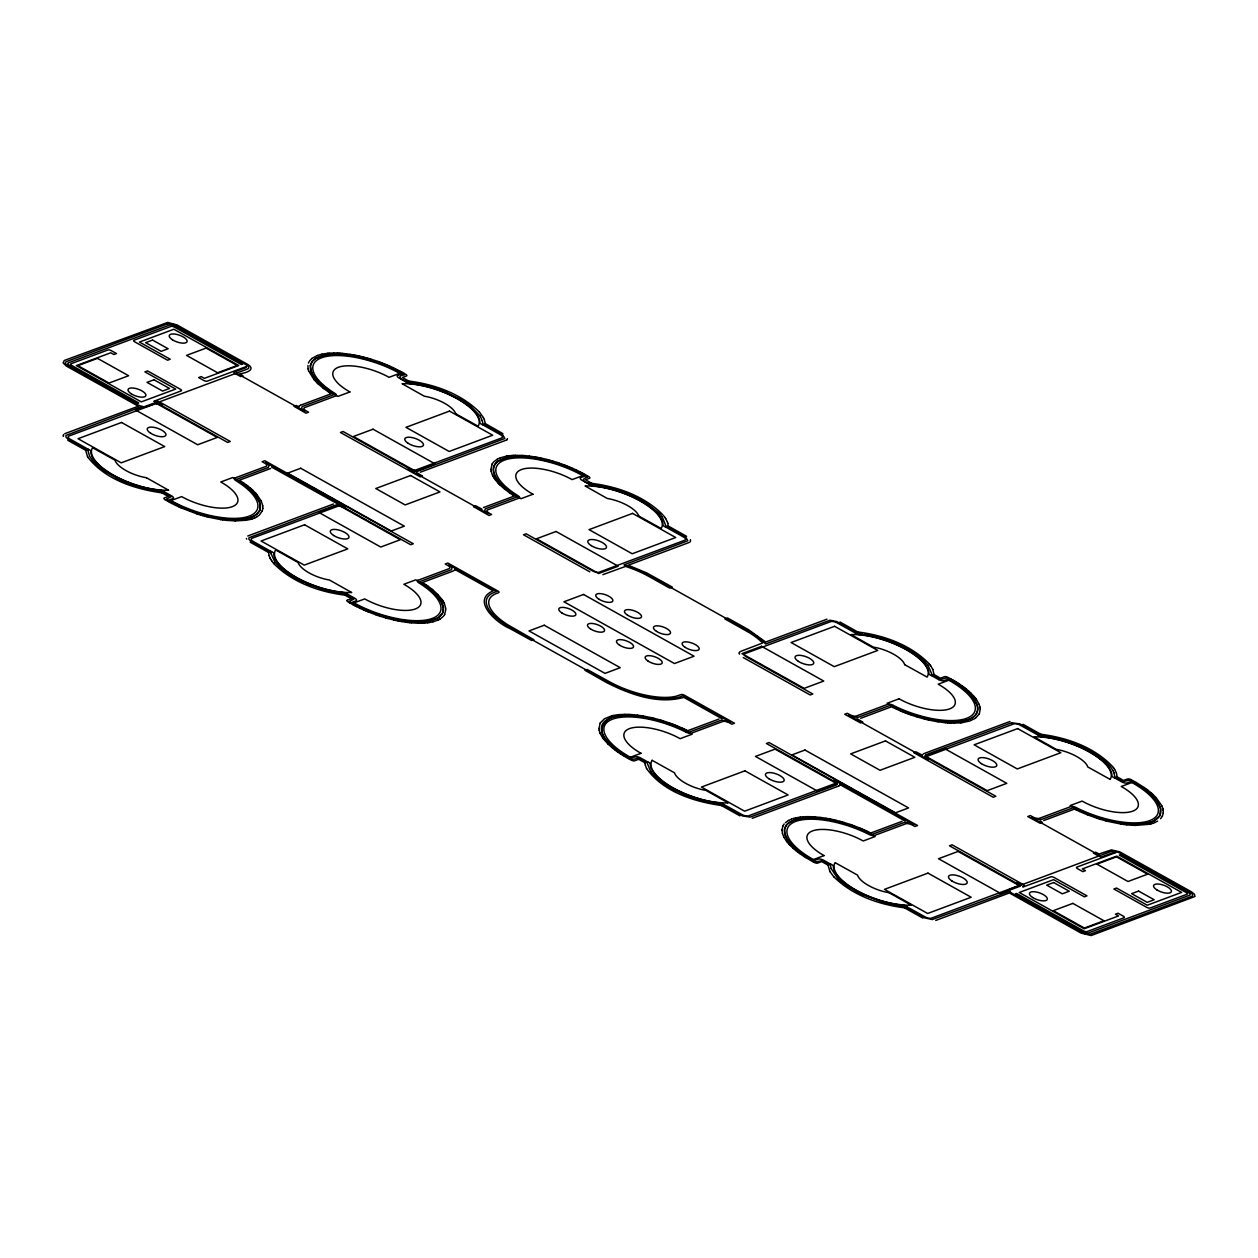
<?xml version="1.0" encoding="UTF-8"?>
<svg xmlns="http://www.w3.org/2000/svg" width="1258" height="1258" viewBox="0 0 1258 1258"><rect width="100%" height="100%" fill="white"/><g stroke="black" fill="none" stroke-linecap="round" stroke-linejoin="round"><path stroke-width="1.5" d="M87.557 456.764L85.513 449.672A2.783 1.069 19.3 0 1 88.186 449.342A2.783 1.069 19.3 0 1 90.828 451.245A50.807 19.357 19.3 0 0 160.757 490.321M485.195 423.899L485.195 424.276A2.783 1.069 19.3 0 1 482.522 424.591A2.783 1.069 19.3 0 1 479.88 422.704A50.807 19.357 19.3 0 0 409.935 383.611A2.783 1.069 19.3 0 1 406.397 382.055A2.783 1.069 19.3 0 1 407.623 380.922C433.68 384.036 460.507 393.298 479.44 412.089M828.079 865.362L828.079 864.608A2.783 1.069 19.3 0 1 830.736 864.293A2.783 1.069 19.3 0 1 833.378 866.18A50.807 19.357 19.3 0 0 903.323 905.273A2.783 1.069 19.3 0 1 906.861 906.814A2.783 1.069 19.3 0 1 905.634 907.946C879.578 904.832 852.751 895.57 833.818 876.795M1116.428 772.994L1117.23 777.46A2.783 1.069 19.3 0 1 1114.557 777.774A2.783 1.069 19.3 0 1 1111.915 775.871A50.807 19.357 19.3 0 0 1041.97 736.795A2.783 1.069 19.3 0 1 1038.432 735.238A2.783 1.069 19.3 0 1 1039.658 734.106C1066.218 737.377 1093.957 746.765 1112.654 766.672M262.812 508.389L262.749 505.873M271.744 467.143L337.191 503.64M307.896 365.559L308.116 368.956M454.798 569.434L493.215 590.835C470.445 600.459 497.067 623.26 509.742 628.45L531.725 640.526A5.567 2.123 19.3 0 1 533.879 639.724L508.279 625.084A53.166 20.27 19.3 0 1 496.533 593.462L498.671 592.66A2.579 0.975 19.3 0 0 497.901 591.024L447.832 563.034L445.222 564.009L448.021 565.597A5.142 1.966 19.3 0 1 449.405 568.537L417.923 580.315M482.003 509.144L475.65 505.81A5.567 2.123 19.3 0 1 473.495 506.612L488.985 515.481L491.595 514.506L488.78 512.918A5.142 1.966 19.3 0 1 487.396 509.977L518.941 498.168M781.989 829.981L782.869 826.066M922.35 755.209L916.013 751.875A5.567 2.123 19.3 0 1 913.843 752.693L993.222 797.258L995.833 796.283L929.127 758.999A5.142 1.966 19.3 0 1 927.759 756.042L1013.964 723.853A5.142 1.966 19.3 0 1 1020.018 725.064L1038.558 735.38M1163.257 812.872L1163.194 810.356M262.812 508.436L262.293 510.764M310.443 365.512L311.764 373.17M1163.257 812.92L1162.423 816.002M260.091 509.191L259.667 502.587L256.034 496.045M310.443 365.496L312.393 361.282L315.711 358.436M260.091 509.191L259.557 510.638M298.979 406.664L299.058 406.413A4.277 1.635 19.3 0 0 298.948 406.79L296.117 405.485A5.567 2.123 19.3 0 1 293.963 406.287L305.93 413.19L308.54 412.215L305.725 410.627A5.142 1.966 19.3 0 1 304.357 407.686L335.902 395.877A4.419 1.683 19.3 0 0 334.691 393.235A59.582 22.707 19.3 0 1 323.023 357.288A59.582 22.707 19.3 0 1 399.714 373.343L401.082 374.129L397.827 375.34M454.217 570.456L454.783 569.559M506.785 439.813L506.518 439.986A4.277 1.635 19.3 0 0 506.895 439.718L507.446 438.838M690.5 541.129L690.422 541.365A4.277 1.635 19.3 0 1 690.265 541.616L689.95 542.009M739.594 652.147L739.342 653.547M839.605 785.338L839.888 784.552L905.194 821.112M922.381 755.02L922.46 754.769A4.277 1.635 19.3 0 1 922.617 754.533M1022.911 887.047L1050.776 876.857A2.579 0.975 19.3 0 1 1054.157 877.518L1086.959 895.853L1084.349 896.828L1053.622 879.656L1019.247 892.488L1084.176 928.766L1118.551 915.934L1115.437 914.204L1118.047 913.229L1123.221 916.123A2.579 0.975 19.3 0 1 1123.992 917.774L1087.022 931.58A2.579 0.975 19.3 0 1 1083.641 930.904L1016.637 893.463L1015.332 893.951L1083.374 931.958A4.277 1.635 19.3 0 0 1088.422 932.964L1189.769 895.13A4.277 1.635 19.3 0 0 1188.621 892.677L1120.611 854.654L1119.305 855.141L1186.31 892.582A2.579 0.975 19.3 0 1 1187.065 894.218L1150.095 908.024A2.579 0.975 19.3 0 1 1146.714 907.348L1113.912 889.013L1116.522 888.038L1147.249 905.225L1181.624 892.394L1116.695 856.116L1082.32 868.932L1085.434 870.678L1082.823 871.652L1077.65 868.759A2.579 0.975 19.3 0 1 1076.879 867.108L1115.83 852.562A4.277 1.635 19.3 0 0 1113.487 852.499L1101.945 856.792A2.579 0.975 19.3 0 1 1098.564 856.116L1093.375 853.003A5.567 2.123 19.3 0 0 1095.545 852.201L1099.099 853.978L1111.412 849.889L1119.809 851.87L1191.53 891.875L1194.377 894.218L1194.99 896.482L1091.173 935.543L1081.078 933.106L1009.403 892.944L935.763 920.431M308.43 363.137L309.091 361.706M262.277 510.811L259.494 514.884M979.384 713.711L980.234 708.946M259.557 510.654L256.506 514.443L251.317 517.29A62.161 23.682 19.3 0 1 169.688 501.077L168.085 500.165M492.145 463.982L490.919 469.486M444.656 614.533L445.882 609.029L444.389 603.557M600.192 723.051L598.965 728.539M782.885 826.019L784.174 823.959M979.369 713.758L975.453 718.239M1159.656 815.829L1160.599 808.831L1157.187 801.488M1162.408 816.033L1160.568 818.754M63.529 434.513L63.435 436.353M492.161 463.95L493.073 462.614M444.64 614.564L443.728 615.901M600.208 723.004L604.563 718.711L611.86 715.786M1159.656 815.844L1153.712 820.939M309.547 360.967L311.905 358.467M786.533 824.918L784.583 829.132L784.898 834.101M786.549 824.902L787.681 823.691M299.325 405.972L300.379 405.296M493.671 461.938L497.382 459.139M443.131 616.577L440.284 618.873M839.511 785.448L839.322 785.637A4.277 1.635 19.3 0 1 839.023 785.825L839.196 785.731M785.385 822.653L788.483 820.483M787.697 823.691L794.6 819.917M311.937 358.436L317.299 355.511M258.771 515.513L257.245 516.582M497.979 461.23C486.563 470.083 499.568 484.314 507.807 490.054M438.822 617.285L442.612 612.945L443.351 607.488M497.979 461.23L509.553 457.189L524.916 456.796M975.406 718.271L969.698 721.023L961.993 722.658M315.727 358.42L325.193 355.118M257.198 516.613L255.437 517.573M437.202 618.276L438.036 617.804M439.419 619.376L440.237 618.889M1157.643 821.097L1154.891 822.496M497.429 459.107L500.354 457.786M437.202 618.291L424.496 621.672M438.492 619.848L439.372 619.408M788.53 820.468L791.439 819.147M268.206 467.52L269.149 465.491L265.91 462.598L345.683 507.178L340.163 505.15L335.556 505.15L248.99 537.716L248.911 539.21L250.971 541.349L270.58 552.388L271.256 554.007M270.659 468.495L239.413 480.194L243.58 482.93M254.446 518.013L255.39 517.588M437.501 620.304L438.429 619.88M923.451 753.794L1010.001 721.479M925.904 754.784L924.976 756.844L928.231 759.722L848.411 715.126L853.301 717.013L858.129 717.28L890.019 705.423L897.457 708.506M1153.696 820.939L1151.762 821.773M172.944 498.577L169.626 499.803L170.994 500.59A59.582 22.707 19.3 0 0 247.684 516.645A59.582 22.707 19.3 0 0 236.017 480.698A4.419 1.683 19.3 0 1 234.727 478.009M234.806 478.056L266.35 466.262A5.142 1.966 19.3 0 0 264.982 463.306L262.167 461.717L264.778 460.743L413.284 543.739L410.674 544.714L343.953 507.43A5.142 1.966 19.3 0 0 337.883 506.235L251.679 538.408A5.142 1.966 19.3 0 0 253.062 541.365L271.492 551.712M347.239 600.27L351.344 598.729L345.022 595.191M253.408 518.438L254.399 518.044M437.438 620.32L432.988 621.782M1154.844 822.528L1152.753 823.314M64.74 433.696L138.364 406.208L66.47 366.125L63.089 362.917L64.284 360.464L167.707 322.425L176.922 324.894L247.008 364.049C255.924 368.751 248.408 372.683 239.806 373.815L242.92 375.765A5.567 2.123 19.3 0 0 240.765 376.567L235.136 373.626A2.579 0.975 19.3 0 1 234.365 371.975L245.86 367.666A4.277 1.635 19.3 0 0 246.191 366.613M246.191 366.597L207.224 381.143A2.579 0.975 19.3 0 1 203.843 380.482L198.67 377.573L201.28 376.598L204.378 378.344L238.753 365.512L173.824 329.234L139.449 342.066L170.192 359.238L167.581 360.213L134.779 341.877A2.579 0.975 19.3 0 1 134.008 340.226L170.978 326.42A2.579 0.975 19.3 0 1 174.359 327.096L241.363 364.537L242.668 364.049L174.626 326.042A4.277 1.635 19.3 0 0 169.578 325.036L68.231 362.87A4.277 1.635 19.3 0 0 69.379 365.323L137.389 403.346L138.695 402.859L71.69 365.418A2.579 0.975 19.3 0 1 70.935 363.782L107.905 349.976A2.579 0.975 19.3 0 1 111.286 350.652L116.459 353.545L113.849 354.52L110.751 352.775L76.376 365.606L141.305 401.884L175.68 389.068L144.937 371.881L147.548 370.906L180.35 389.241A2.579 0.975 19.3 0 1 181.121 390.892L153.728 401.333M300.458 405.249L331.294 393.738L330.146 393.015M268.174 467.52L236.756 479.314L239.02 481.279M247.779 535.987L333.449 504.002M420.298 472.222L505.968 440.237M483.497 507.54L514.349 496.029L513.201 495.306M587.439 477.112C569.324 483.685 618.181 487.428 619.848 490.667M352.743 603.368L364.694 598.902A38.573 14.703 19.3 0 0 415.36 608.951A38.573 14.703 19.3 0 0 403.849 584.278L415.816 579.812A62.161 23.682 19.3 0 1 434.356 619.581A62.161 23.682 19.3 0 1 352.743 603.368L356.061 605.161M453.305 570.975L422.452 582.485L426.619 585.222M689.022 542.528L628.214 565.235L646.706 572.94L672.275 587.093L669.665 588.068L649.002 576.51A53.229 20.285 19.3 0 0 625.572 566.399L602.881 574.654M740.805 651.329L762.647 642.995A53.15 20.254 19.3 0 0 749.721 632.916L724.923 618.936L727.533 617.977L748.258 629.55L765.666 642.036L826.946 619.188M860.645 718.302L891.497 706.776L892.818 707.436M838.394 786.156L752.253 818.298M925.919 754.769L1011.605 722.784M1043.7 820.578L1074.536 809.067L1075.873 809.727M317.362 355.479L322.032 354.158M251.301 517.29L249.147 517.997M252.308 518.815L253.345 518.453M500.401 457.77L506.392 456.182M791.502 819.115L793.704 818.408M1113.943 772.789L1114.871 776.768L1123.221 781.485L1129.653 780.117L1133.206 782.004A62.161 23.682 19.3 0 1 1151.746 821.773L1148.428 822.795M251.144 519.177L252.245 518.831M719.01 719.041L687.701 730.709L686.381 730.049M1011.621 722.784L1019.813 723.869L1040.822 735.364L1061.343 739.264M794.616 819.917L804.837 818.077L816.002 818.156M902.065 821.332L870.756 833L867.58 831.459M1151.589 823.66L1152.69 823.33M249.131 517.997L235.435 519.664L218.09 518.107M249.933 519.491L251.081 519.192M793.767 818.376L796.172 817.794M1150.378 823.99L1151.526 823.675M249.87 519.507L246.002 520.262M432.925 621.798L430.409 622.333M611.923 715.771L613.118 715.503M1148.412 822.795L1134.276 824.132M1149.12 824.273L1150.315 824.006M322.095 354.143L327.567 353.325M613.196 715.487L618.653 714.67M796.235 817.779L800.245 817.118M1149.057 824.289L1135.659 825.39M325.224 355.102L326.514 354.898M506.455 456.167L507.745 455.962M429.057 622.553L430.346 622.348M326.53 354.898L330.697 354.442M507.823 455.946L509.16 455.758M245.923 520.277L235.215 520.906M427.641 622.741L428.978 622.568M509.238 455.758L512.116 455.475M427.563 622.757L424.685 623.024M960.53 722.815L961.914 722.674M800.324 817.102L803.202 816.835M327.646 353.309L329.061 353.199M424.481 621.672L415.25 621.892M618.732 714.654L624.911 714.371M960.452 722.831L954.287 723.114M329.156 353.183L333.826 353.026M330.728 354.442L350.762 355.527M512.195 455.475L513.657 455.396M423.144 623.119L424.606 623.04M803.296 816.819L804.758 816.741M513.751 455.38L515.245 455.333M421.556 623.182L423.065 623.135M804.837 816.741L806.347 816.678M515.324 455.333L521.976 455.443M421.477 623.182L418.269 623.197M806.425 816.678L807.966 816.662M333.905 353.026L337.191 353.073M625.006 714.371L628.277 714.418M954.193 723.114L950.922 723.067M808.045 816.662L813.061 816.788M235.136 520.906L226.393 520.356M418.175 623.197L411.272 622.82M1134.26 824.132L1118.535 822.59M1135.581 825.39L1132.231 825.279M337.286 353.073L338.921 353.152M415.234 621.892L395.499 619.313L374.318 613.181M947.934 721.73C958.8 722.91 981.35 720.724 977.073 704.779M949.177 722.988L950.828 723.051M628.371 714.434L630.022 714.497M339.015 353.152L340.698 353.262M522.07 455.443L523.737 455.553M947.919 721.73L944.506 721.479M947.416 722.878L949.082 722.973M630.101 714.513L631.783 714.607M1132.137 825.264L1126.838 824.839M813.155 816.788L814.838 816.898M340.792 353.278L342.49 353.404M523.831 455.553L529.225 456.088M524.932 456.811L531.992 457.55M416.712 472.583L422.452 476.09A5.567 2.123 19.3 0 0 420.298 476.892L340.462 432.485L343.072 431.51L409.809 468.794A5.142 1.966 19.3 0 0 415.863 469.989L502.068 437.815A5.142 1.966 19.3 0 0 500.7 434.859L482.254 424.512M945.623 722.721L947.321 722.863M857.06 718.664L862.815 722.155A5.567 2.123 19.3 0 0 860.645 722.957L844.716 714.261L847.326 713.286L850.156 714.859A5.142 1.966 19.3 0 0 856.211 716.069L887.739 704.323A4.34 1.651 19.3 0 1 892.991 705.219M722.139 718.821L683.865 697.372C657.635 704.669 629.802 694.29 606.45 682.496L584.907 670.247A5.567 2.123 19.3 0 0 587.077 669.445L608.998 681.49A53.166 20.27 19.3 0 0 676.018 696.256L681.034 694.573A2.579 0.975 19.3 0 1 684.399 695.234L734.483 723.224L731.873 724.199L729.042 722.627A5.142 1.966 19.3 0 0 722.973 721.416L691.46 733.162A4.34 1.651 19.3 0 1 686.208 732.266M631.878 714.623L633.576 714.764M1040.099 820.955L1042.347 822.48A5.567 2.123 19.3 0 0 1040.177 823.282L1027.755 816.552L1030.365 815.577L1033.211 817.15A5.142 1.966 19.3 0 0 1039.265 818.36L1070.794 806.598A4.34 1.651 19.3 0 1 1076.046 807.494M814.932 816.914L820.31 817.433M816.033 818.156L832.387 820.546M342.585 353.419L346.17 353.797M409.432 622.631L411.177 622.804M944.491 721.479L935.496 720.299M945.513 722.721L938.154 721.809M633.67 714.764L637.256 715.157M636.438 716.179C605.601 709.26 586.527 731.826 618.48 751.089M226.298 520.34L222.65 519.884M407.592 622.427L409.337 622.631M636.469 716.179L641.863 716.887M1126.743 824.823L1123.111 824.383M717.956 803.956L722.045 804.68L742.519 815.939L750.193 817.118L836.696 784.835L837.089 782.618L834.007 780.054L913.827 824.65L908.936 822.763L904.125 822.496L872.234 834.353L864.796 831.271M862.029 633.623L857.296 632.884L836.759 621.578L829.934 620.225L765.572 644.002L764.785 643.105A55.729 21.229 19.3 0 0 746.953 630.038L650.244 575.991A55.729 21.229 19.3 0 0 625.745 565.424L623.984 564.873L687.843 540.783L685.83 537.15L665.875 525.875L662.133 516.661M717.941 803.956L714.025 803.406M346.264 353.812L349.944 354.331M154.86 401.428L156.055 401.208A2.579 0.975 19.3 0 1 159.436 401.884L230.245 441.448L227.635 442.423L160.898 405.139A5.142 1.966 19.3 0 0 157.627 404.022L157.156 403.928A5.142 1.966 19.3 0 0 154.844 403.944L68.64 436.133A5.142 1.966 19.3 0 0 70.008 439.073L88.453 449.421M529.319 456.104L534.917 456.921M405.705 622.175L407.482 622.411M637.366 715.157L641.045 715.676M820.405 817.448L826.019 818.266M532.008 457.55L554.794 462.74M220.748 519.617L222.556 519.884M405.611 622.16L401.884 621.594M1121.208 824.1L1123.001 824.367M864.388 633.969L871.652 635.321M350.054 354.347L351.878 354.63M350.793 355.542L354.473 356.156M220.653 519.601L208.97 517.274M936.235 721.51L938.059 721.793M641.14 715.692L642.964 715.975M641.879 716.887L658.956 720.645M1121.098 824.084L1107.417 821.27M417.782 383.47C413.599 384.083 390.279 377.526 404.243 374.727M713.207 803.264L703.411 801.173M351.973 354.646L353.812 354.976M535.027 456.937L536.867 457.267M156.92 402.827L162.644 404.887L158.131 402.371M218.074 518.107L206.705 515.686M399.934 621.248L401.774 621.578M935.465 720.299L929.851 719.23M936.125 721.479L928.373 719.953M643.074 716.006L650.826 717.547M1118.519 822.59L1107.15 820.169M826.113 818.282L827.953 818.612M417.798 383.47L423.49 384.618M353.923 354.992L355.778 355.354M354.504 356.171L377.526 362.351M536.962 457.283L538.817 457.645M397.984 620.87L399.84 621.232M828.063 818.628L829.918 818.989M355.872 355.369L357.744 355.762M538.927 457.66L540.798 458.038M396.003 620.477L397.874 620.854M830.013 819.005L831.884 819.398M331.908 591.968L345.73 594.389L353.954 599.107L349.378 601.403L352.727 603.353M331.892 591.968L327.788 591.024M357.854 355.778L359.741 356.187M540.909 458.069L542.78 458.478M142.107 406.476L65.935 435.425L66.029 437.234L67.995 439.105L87.871 450.348L89.617 456.292L94.051 462.504M929.819 719.214L910.572 713.773M394.021 620.037L395.908 620.446M831.994 819.414L833.881 819.823M832.419 820.546L834.306 820.971M871.668 635.337L879.122 637.208M423.506 384.618L437.642 388.659M359.835 356.218L361.738 356.659M542.89 458.51L546.79 459.437M926.375 719.482L928.262 719.922M393.911 620.005L388.014 618.543M650.936 717.563L652.823 718.004M833.975 819.854L835.878 820.295M834.321 820.971L843.945 823.487M145.566 488.937L162.549 492.02L170.962 496.91L166.339 499.111L168.053 500.149M145.551 488.937L125.706 482.506M361.832 356.69L363.735 357.162M206.972 516.786L208.875 517.258M924.363 718.978L926.265 719.45M652.933 718.035L654.82 718.507M835.972 820.326L839.888 821.317M327.772 591.008L305.568 583.429M703.395 801.173L687.639 796.125L672.936 789.379M885.616 903.244L904.628 906.766L924.803 917.9L932.304 919.551L1009.592 891.214M363.845 357.178L367.761 358.231M546.884 459.469L548.787 459.972M206.674 515.67L195.1 512.242M204.96 516.252L206.862 516.755M924.268 718.963L918.324 717.312M1107.119 820.169L1095.545 816.725M1105.405 820.751L1107.307 821.238M654.931 718.538L660.875 720.174M885.616 903.244L859.67 893.573M548.897 460.003L550.815 460.522M202.947 515.701L204.85 516.22M385.986 617.992L387.904 618.511M1105.295 820.719L1099.366 818.989M839.998 821.348L841.901 821.867M1061.343 739.264L1064.677 740.223M879.138 637.208L881.622 637.948M367.871 358.263L369.773 358.813M550.91 460.554L552.828 461.104M200.934 515.12L202.837 515.67M385.892 617.961L379.947 616.153M658.988 720.645L676.206 726.589M842.011 821.899L843.914 822.449M369.883 358.844L371.802 359.426M552.938 461.136L556.854 462.362M916.311 716.714L918.214 717.28M198.906 514.506L200.824 515.088M660.985 720.205L662.887 720.787M844.024 822.496L849.952 824.367M843.976 823.503L845.879 824.084M881.638 637.948L882.456 638.199M1064.693 740.239L1066.344 740.742M882.471 638.199L897.96 644.033M371.896 359.458L377.825 361.423M554.809 462.74L558.646 463.982M916.201 716.667L912.286 715.409M196.893 513.862L198.811 514.475M1097.338 818.36L1099.256 818.958M662.997 720.818L668.91 722.768M845.911 824.084L859.245 828.88M1066.359 740.758L1072.146 742.723M556.964 462.394L558.866 463.023M196.798 513.83L181.136 507.886M1097.243 818.329L1087.384 814.791M377.935 615.492L379.837 616.121M619.864 490.667L623.984 492.13M558.977 463.054L560.864 463.715M558.678 463.998L568.16 467.536M910.289 714.717L912.176 715.362M1095.529 816.725L1073.31 807.699L1041.231 819.556L1036.356 819.304L1031.497 817.433L1099.869 855.629M195.084 512.226L189.36 510.182M375.938 614.8L377.825 615.461M850.062 824.399L851.965 825.059M437.642 388.675L442.564 390.467M377.919 361.455L379.806 362.131M377.557 362.367L379.444 363.043M560.974 463.746L564.842 465.161M665.309 526.803L683.739 537.15A5.142 1.966 19.3 0 1 685.123 540.107L598.918 572.28A5.142 1.966 19.3 0 1 592.864 571.085L526.127 533.801L523.517 534.776L589.813 571.824M931.25 675.404L938.688 679.603M1114.289 777.696L1121.743 781.894A4.34 1.651 19.3 0 0 1127.262 782.948L1130.502 781.737L1131.901 782.507A59.582 22.707 19.3 0 1 1151.101 820.027A59.582 22.707 19.3 0 1 1076.298 807.652M910.556 713.773L897.473 708.506M908.292 713.994L910.179 714.67M375.827 614.769L368.044 611.797M669.02 722.815L670.907 723.492M852.059 825.091L853.946 825.767M647.949 762.081L640.605 757.945A4.34 1.651 19.3 0 0 634.991 756.829L631.736 758.039L630.337 757.269A59.582 22.707 19.3 0 1 611.136 719.749A59.582 22.707 19.3 0 1 685.956 732.125M831.003 864.372L823.66 860.236A4.34 1.651 19.3 0 0 818.03 859.12L814.791 860.33L813.391 859.56A59.582 22.707 19.3 0 1 794.191 822.04A59.582 22.707 19.3 0 1 868.995 834.416M1072.162 742.739L1077.839 744.956M379.916 362.178L381.803 362.87M379.46 363.059L392.433 368.452M906.31 713.255L908.182 713.962M671.017 723.523L672.888 724.231M372.415 612.473L374.286 613.165M854.056 825.814L859.859 828.063M623.999 492.145L626.437 493.073M381.897 362.917L383.769 363.641M564.952 465.208L566.808 465.932M904.345 712.5L906.2 713.223M189.345 510.166L169.704 501.077L181.655 496.611A38.573 14.703 19.3 0 0 232.305 506.675A38.573 14.703 19.3 0 0 220.795 481.987L232.761 477.521A62.161 23.682 19.3 0 1 251.301 517.29M672.999 724.262L674.854 724.985M372.384 612.457L356.093 605.177M442.58 390.467L462.802 400.421M626.453 493.073L628.858 494.064M383.863 363.672L385.719 364.427M566.918 465.963L568.773 466.718M902.379 711.714L904.235 712.453M1087.289 814.744L1079.678 811.52M674.964 725.033L676.804 725.772M125.69 482.49L118.629 479.361M385.829 364.458L387.653 365.229M568.868 466.749L570.707 467.52M568.191 467.536L570.016 468.306M900.445 710.912L902.285 711.666M676.914 725.819L678.754 726.574M676.222 726.605L679.902 728.162M366.094 610.995L367.934 611.765M859.969 828.11L861.793 828.865M859.277 828.896L864.765 831.255M628.858 494.064L638.136 498.357M1077.854 744.956L1082.572 747.032M387.763 365.276L389.571 366.062M570.802 467.567L572.626 468.338M570.047 468.322L587.407 477.096M900.351 710.864L896.64 709.229M678.848 726.621L682.559 728.256M364.175 610.161L365.999 610.948M861.903 828.912L863.711 829.698M389.681 366.094L393.345 367.776M572.72 468.385L576.384 470.052M679.933 728.178L685.296 730.646M179.234 507.037L181.026 507.839M863.821 829.745L865.614 830.547M364.081 610.13L360.417 608.463M897.976 644.033L912.443 651.723L923.089 659.758M303.98 582.721L290.944 575.802L280.597 568.223M896.529 709.182L892.913 707.483M1079.584 811.473L1075.967 809.775M682.654 728.303L684.431 729.121M179.139 506.99L175.522 505.291M865.708 830.579L867.485 831.412M1083.358 747.394L1090.026 750.79M393.44 367.823L395.185 368.657M392.449 368.468L394.194 369.302M576.494 470.099L580.048 471.844M684.525 729.168L686.286 730.002M360.323 608.416L356.753 606.671M118.614 479.361L102.904 470.193M395.279 368.704L400.547 371.409M394.226 369.317L404.211 374.711M685.311 730.662L689.29 732.046L721.494 720.126L730.772 722.375L683.094 695.721L680.924 696.539A55.729 21.229 19.3 0 1 607.756 682.009L511.047 627.962A55.729 21.229 19.3 0 1 494.425 592.314L496.596 591.512L448.917 564.858L451.999 567.421L451.606 569.638L419.795 581.605L428.978 588.445M173.698 504.379L175.428 505.244M814.445 862.516L814.586 862.579A2.579 0.975 19.3 0 0 817.621 863.13L821.741 861.588L828.063 865.127M859.654 893.557L843.741 883.855M580.142 471.892L581.841 472.756M1130.989 779.63L1130.706 779.473A2.579 0.975 19.3 0 0 1127.671 778.938L1123.551 780.463L1117.23 776.941M171.906 503.467L173.604 504.332M354.96 605.758L356.659 606.623M638.152 498.357L642.461 500.684M581.935 472.804L583.602 473.7M948.501 678.817L946.661 677.842L940.968 679.477L932.036 674.65L928.058 665.278M1131.084 779.677L1136.163 782.46M170.16 502.54L171.811 503.42M353.199 604.815L354.866 605.711M739.893 815.844L721.479 805.56M629.503 759.219L631.547 760.288A2.579 0.975 19.3 0 0 634.567 760.838L638.687 759.297L645.024 762.835M922.947 918.12L904.518 907.851M812.542 861.51L814.209 862.39M672.92 789.364L665.466 784.945M400.642 371.456L402.277 372.352M583.696 473.747L587.014 475.603M951.425 679.21L947.683 677.213A2.579 0.975 19.3 0 0 944.632 676.647L940.497 678.188L934.175 674.65M948.516 678.817L953.36 681.569M168.43 501.58L170.066 502.477M353.105 604.768L349.787 602.912M627.773 758.275L629.409 759.172M812.464 861.463L805.859 857.641M1090.041 750.806L1102.102 758.621L1110.138 766.295M408.74 381.032L402.418 377.494L406.507 375.969A2.579 0.975 19.3 0 0 405.957 374.491L404.054 373.359M502.901 433.648L485.179 423.506M591.795 483.324L585.457 479.785L589.562 478.244A2.579 0.975 19.3 0 0 589.011 476.782L587.109 475.65M668.234 526.033L686.616 536.333M840.014 622.034L857.72 631.925M1023.069 724.325L1040.775 734.216M455.758 413.788L478.134 426.21A50.147 19.106 19.3 0 0 456.969 398.66A50.147 19.106 19.3 0 0 402.057 383.69L424.261 396.191A25.663 9.781 19.3 0 1 455.726 413.788M638.797 516.079L661.189 528.502A50.147 19.106 19.3 0 0 640.023 500.936A50.147 19.106 19.3 0 0 585.096 485.981L607.299 498.483A25.663 9.781 19.3 0 1 638.765 516.063M904.738 664.68L927.13 677.103A50.147 19.106 19.3 0 0 905.949 649.553A50.147 19.106 19.3 0 0 851.037 634.582L873.241 647.084A25.663 9.781 19.3 0 1 904.706 664.68M236.441 373.139L304.829 411.366L301.574 408.488L302.14 406.586L333.842 394.713L333.197 393.612M1021.559 884.861L1017.062 882.345L1020.348 885.317M146.447 477.741L168.651 490.243A50.147 19.106 19.3 0 1 113.739 475.288A50.147 19.106 19.3 0 1 92.557 447.722L114.95 460.145A25.663 9.781 19.3 0 0 146.447 477.726M888.997 892.693L911.358 905.178A50.147 19.106 19.3 0 1 856.289 890.224A50.147 19.106 19.3 0 1 835.123 862.658L857.5 875.096A25.663 9.781 19.3 0 0 888.997 892.677M67.806 440.284L85.513 450.191M161.968 492.916L168.289 496.438L164.2 497.979A2.579 0.975 19.3 0 0 164.751 499.442L165.002 499.599M268.567 552.482L250.185 542.182M951.52 679.273L953.108 680.169M402.371 372.399L403.975 373.312M627.679 758.228L624.44 756.341M168.336 501.533L165.081 499.662M642.461 500.7L643.844 501.486M1136.241 782.507L1144.025 787.429M1136.414 783.86L1133.222 782.02L1121.255 786.486A38.573 14.703 19.3 0 1 1132.75 811.158A38.573 14.703 19.3 0 1 1082.1 801.094L1070.133 805.56A62.161 23.682 19.3 0 0 1151.746 821.773M953.202 680.232L954.759 681.144M743.211 657.525L810.168 694.966L812.778 693.991L746.088 656.707A5.142 1.966 19.3 0 1 744.705 653.751L830.909 621.562A5.142 1.966 19.3 0 1 836.963 622.773L855.503 633.089M349.693 602.865L347.79 601.733A2.579 0.975 19.3 0 1 347.224 600.27M643.844 501.486L645.857 502.697M1136.43 783.876L1140.943 786.722M954.853 681.191L956.379 682.135M953.375 681.584L959.319 685.406M622.82 755.35L624.345 756.294M645.857 502.713L659.695 513.72M462.818 400.421L465.381 402.073M956.457 682.182L957.951 683.125M333.181 393.597L318.07 381.834M805.828 856.305L815.609 861.95L822.213 860.645L830.422 865.3L831.113 868.507M804.287 856.651L805.78 857.594M621.248 754.36L622.741 755.303M958.03 683.173L959.477 684.132M511.676 494.3L513.122 495.243M328.621 392.009L330.068 392.968M239.036 481.279L240.498 482.239M805.812 856.289L802.934 854.371M804.208 856.604L799.836 853.616M619.707 753.369L621.169 754.313M665.451 784.929L661.834 782.429M465.381 402.073L469.517 405.013M1140.959 786.737L1147.626 791.628M959.571 684.179L962.417 686.145M510.182 493.293L511.597 494.252M328.542 391.961L324.297 388.958M240.514 482.254L250.609 490.117M618.228 752.347L619.628 753.306M1144.104 787.477L1145.456 788.436M959.335 685.421L970.972 695.297L977.073 704.779M510.103 493.23L504.694 489.189M426.698 585.269L428.066 586.244M802.903 854.355L798.909 851.43M243.643 482.993L246.411 484.975M618.496 751.105L632.57 759.659L638.073 757.976L647.037 762.757L650.842 771.799M616.782 751.341L618.15 752.3M102.904 470.178L99.571 467.646M1145.535 788.499L1146.856 789.458M962.496 686.208L963.817 687.167M798.437 852.594L799.758 853.569M428.145 586.291L432.107 589.326M615.382 750.318L616.703 751.278M661.818 782.413L652.1 773.481M1146.934 789.521L1148.208 790.496M963.88 687.23L965.153 688.205M507.823 490.07L517.007 496.91L485.195 508.877L484.802 511.078L487.884 513.657L408.064 469.045L413.583 471.074L418.206 471.074L504.788 438.492L502.775 434.875L482.93 423.663L482.239 420.738M322.944 387.936L324.218 388.911M798.358 852.547L795.795 850.55M615.319 750.255L612.74 748.258M246.489 485.022L247.763 485.997M469.517 405.029L480.179 416.021M843.741 883.855L837.828 878.729M1148.271 790.543L1150.755 792.556M965.232 688.252L966.459 689.227M322.881 387.889L318.07 383.8M797.666 850.439L798.893 851.414M428.994 588.445L436.62 595.38L441.008 601.182M247.826 486.06L250.295 488.057M99.555 467.63L95.278 463.793M1147.642 791.644L1149.969 793.609M966.521 689.29L968.896 691.302M504.631 489.142L500.039 485.053M797.651 850.424L788.121 840.58M795.716 850.487L793.358 848.474M432.17 589.373L433.35 590.348M612.677 748.196L608.086 744.123M1150.818 792.603L1151.935 793.594M433.412 590.411L437.8 594.484M250.373 488.12L251.49 489.095M280.597 568.207L274.983 562.279M589.577 484.472L582.155 480.367A4.34 1.651 19.3 0 1 580.771 477.631L584.121 476.42L582.769 475.634A59.582 22.707 19.3 0 0 506.062 459.579A59.582 22.707 19.3 0 0 517.73 495.526A4.419 1.683 19.3 0 1 519.035 498.215M406.523 382.196L399.116 378.076A4.34 1.651 19.3 0 1 397.732 375.34M906.735 906.688L925.275 917.003A5.142 1.966 19.3 0 0 931.329 918.198L1017.533 886.025A5.142 1.966 19.3 0 0 1018.021 884.987L1017.942 884.783A5.142 1.966 19.3 0 0 1016.165 883.069L949.46 845.785L952.07 844.81L1022.864 884.374A2.579 0.975 19.3 0 1 1023.635 886.025L1022.943 886.513M723.68 804.397L742.22 814.712A5.142 1.966 19.3 0 0 748.29 815.923L834.494 783.734A5.142 1.966 19.3 0 0 833.11 780.778L766.405 743.494L769.015 742.519L917.538 825.515L914.928 826.49L912.081 824.918A5.142 1.966 19.3 0 0 906.027 823.707L874.499 835.454A4.34 1.651 19.3 0 1 869.247 834.557M347.224 594.028L354.646 598.148A4.34 1.651 19.3 0 1 356.03 600.884L352.68 602.095L354.048 602.881A59.582 22.707 19.3 0 0 430.739 618.936A59.582 22.707 19.3 0 0 419.071 582.989A4.419 1.683 19.3 0 1 417.766 580.3M164.185 491.752L171.591 495.856A4.34 1.651 19.3 0 1 172.975 498.593M1151.998 793.641L1153.083 794.616M1149.985 793.625L1154.891 798.563M968.959 691.35L971.113 693.362M793.295 848.427L790.103 845.376M251.553 489.158L252.638 490.133M923.089 659.758L928.058 665.262M1153.146 794.679L1156.165 797.714M316.985 382.778L318.007 383.753M252.701 490.18L255.72 493.23M250.625 490.133L254.446 494.079M971.176 693.425L974.038 696.445M499.001 484.031L499.976 485.006M316.937 382.715L314.075 379.68M608.023 744.06L603.525 738.996M837.828 878.729L831.113 868.523M95.278 463.777L94.444 462.944M498.042 482.993L498.954 483.968M789.128 844.354L790.04 845.329M317.142 380.844L318.054 381.819M437.847 594.547L442.061 599.579M659.711 513.72L662.117 516.661M274.307 564.134C293.24 582.926 320.082 592.188 346.139 595.301A2.783 1.069 19.3 0 0 347.35 594.169A2.783 1.069 19.3 0 0 343.811 592.612A50.807 19.357 19.3 0 1 273.867 553.52A2.783 1.069 19.3 0 0 271.241 551.633A2.783 1.069 19.3 0 0 268.567 551.947L269.086 555.564M1156.212 797.776L1161.763 805.702M497.979 482.946L495.479 479.943M789.081 844.291L787.366 842.31M316.261 379.869L317.126 380.828M255.767 493.278L256.632 494.252M928.844 663.453C909.959 644.316 882.849 634.976 856.604 631.815A2.783 1.069 19.3 0 0 855.377 632.947A2.783 1.069 19.3 0 0 858.931 634.504A50.807 19.357 19.3 0 1 928.876 673.596A2.783 1.069 19.3 0 0 931.502 675.483A2.783 1.069 19.3 0 0 934.175 675.169L932.823 669.398M662.903 514.852C644.017 495.715 616.907 486.374 590.678 483.214A2.783 1.069 19.3 0 0 589.452 484.346A2.783 1.069 19.3 0 0 592.99 485.902A50.807 19.357 19.3 0 1 662.935 524.979A2.783 1.069 19.3 0 0 665.561 526.882A2.783 1.069 19.3 0 0 668.234 526.552L667.841 523.359M479.471 412.121L483.386 417.593M833.787 876.763L830.39 872.187M274.291 564.119L273.128 562.735M1154.907 798.578L1156.479 800.513M974.069 696.507L974.887 697.467M315.443 378.878L316.245 379.853M314.028 379.633L308.619 370.843M256.679 494.3L261.318 501.219M254.462 494.079L256.019 496.029M929.253 663.941L929.976 664.853M652.1 773.466L650.842 771.799M663.689 515.796L665.057 517.62M974.934 697.53L975.673 698.489M786.564 841.288L787.319 842.247M315.428 378.878L311.78 373.186M1110.484 766.72L1113.11 770.824M1113.047 767.16L1113.707 768.056M929.992 664.869L930.983 666.237M272.75 562.247L271.759 560.895M274.983 562.263L271.256 554.007M1156.479 800.528L1157.171 801.472M975.721 698.536L976.412 699.495M786.533 841.24L784.017 837.325M494.74 478.936L495.432 479.896M602.786 738.006L603.478 738.949M1113.723 768.088L1114.635 769.424M976.444 699.542L979.133 704.37M930.999 666.253L932.807 669.382M665.073 517.651L665.655 518.532M787.477 839.621L788.106 840.564M494.079 477.946L494.709 478.889M602.755 737.943L600.491 734.074M442.093 599.626L442.722 600.569M271.744 560.864L270.879 559.527M787.461 839.621L784.898 834.117M494.032 477.883L492.916 475.98M442.769 600.632L443.335 601.56M1114.651 769.456L1116.412 772.962M665.655 518.563L667.432 522.07M480.179 416.021L482.239 420.738M830.374 872.156L829.871 871.291M270.863 559.511L270.376 558.631M87.573 456.796C105.074 479.801 135.439 489.299 163.084 493.01A2.783 1.069 19.3 0 0 164.311 491.878A2.783 1.069 19.3 0 0 160.757 490.321M443.366 601.607L443.885 602.535M441.008 601.198L443.351 607.472M246.725 539.116L246.552 538.801A4.277 1.635 19.3 0 1 246.426 538.471M829.871 871.259L828.079 865.378M483.386 417.625L484.031 418.914M646.596 768.559C663.642 792.351 694.731 801.849 722.595 805.67A2.783 1.069 19.3 0 0 723.806 804.538A2.783 1.069 19.3 0 0 720.268 802.981A50.807 19.357 19.3 0 1 650.323 763.889M270.36 558.615L269.92 557.75M783.986 837.278L782.476 833.551M492.444 475.021L492.9 475.933M443.901 602.582L444.357 603.494M646.581 768.528L645.323 765.116M1113.11 770.824L1113.943 772.774M269.92 557.719L269.086 555.596M1161.779 805.749L1162.817 808.517M492.413 474.958L491.17 471.294M600.066 733.115L600.459 734.027M261.334 501.266L262.749 505.826M484.22 419.37L485.116 422.704M979.149 704.417L979.982 707.138M739.5 653.987L739.389 653.688A4.277 1.635 19.3 0 1 739.342 653.374M690.327 539.871L690.438 540.169A4.277 1.635 19.3 0 1 690.485 540.484L690.485 540.311M600.05 733.068L599.217 730.348M667.432 522.086L667.841 523.344M308.603 370.78L308.116 369.003M1162.832 808.564L1163.194 810.309M782.46 833.504L781.989 830.028M645.307 765.1L645.024 762.317A2.783 1.069 19.3 0 1 647.697 762.002A2.783 1.069 19.3 0 1 650.323 763.889M979.998 707.185L980.234 708.899M599.201 730.3L598.965 728.586M491.155 471.247L490.919 469.533M739.405 652.493A4.277 1.635 19.3 0 1 739.562 652.242M893.243 705.361A59.582 22.707 19.3 0 0 968.062 717.736A59.582 22.707 19.3 0 0 948.862 680.216L947.463 679.446L944.208 680.657A4.34 1.651 19.3 0 1 938.657 679.603M507.367 439.073A4.277 1.635 19.3 0 1 507.21 439.325M63.325 436.07A4.277 1.635 19.3 0 1 63.262 435.74M454.736 569.654A4.277 1.635 19.3 0 1 454.641 569.921M839.794 784.992A4.277 1.635 19.3 0 1 839.636 785.244M275.659 549.95L275.612 550.013A50.147 19.106 19.3 0 0 296.778 577.564A50.147 19.106 19.3 0 0 351.705 592.534L329.502 580.032A25.663 9.781 19.3 0 1 298.036 562.452L275.659 549.95M652.116 760.319L652.069 760.382A50.147 19.106 19.3 0 0 673.234 787.933A50.147 19.106 19.3 0 0 728.162 802.903L705.958 790.401A25.663 9.781 19.3 0 1 674.492 772.805L652.116 760.319M1110.169 779.394L1087.793 766.971A25.663 9.781 19.3 0 0 1056.295 749.391L1034.076 736.874A50.147 19.106 19.3 0 1 1089.003 751.844A50.147 19.106 19.3 0 1 1110.169 779.394M167.267 323.951L66.344 361.628A6.856 2.61 19.3 0 0 68.404 366.015L137.814 404.809A6.856 2.61 19.3 0 0 146.824 406.586L247.747 368.924A6.856 2.61 19.3 0 0 245.703 364.537L176.277 325.743A6.856 2.61 19.3 0 0 167.267 323.951M97.511 358.357L77.933 365.669L109.021 383.045L128.599 375.733L97.511 358.357M152.564 340.069L145.613 342.663L161.15 351.344L168.116 348.749L152.564 340.069M206.108 348.089L186.53 355.385L217.618 372.761L237.196 365.449L206.108 348.089M153.979 379.774L147.013 382.369L162.565 391.065L169.516 388.455L153.979 379.774M155.096 402.702L135.518 410.014L197.679 444.75L217.257 437.438L155.096 402.702M121.539 422.468L78.043 438.712L121.208 462.834L164.704 446.59L121.539 422.468M349.913 391.946L337.946 396.412A62.161 23.682 19.3 0 1 319.406 356.659A62.161 23.682 19.3 0 1 401.019 372.855L389.052 377.321A38.573 14.703 19.3 0 0 338.402 367.273A38.573 14.703 19.3 0 0 349.913 391.946M373.028 429.198L353.451 436.495L415.612 471.231L435.189 463.935L373.028 429.198M449.499 411.099L405.988 427.343L449.169 451.465L492.664 435.221L449.499 411.099M300.709 468.259L287.657 473.134L391.269 531.033L404.321 526.159L300.709 468.259M410.595 475.524L375.796 488.513L405.139 504.93L439.954 491.925L410.595 475.524M338.135 504.993L318.573 512.289L380.734 547.041L400.311 539.729L338.15 504.883M304.593 524.759L261.082 541.003L304.263 565.125L347.758 548.881L304.593 524.759M532.952 494.237L520.985 498.703A62.161 23.682 19.3 0 1 502.445 458.934A62.161 23.682 19.3 0 1 584.074 475.147L572.107 479.613A38.573 14.703 19.3 0 0 521.441 469.549A38.573 14.703 19.3 0 0 532.952 494.237M556.067 531.474L536.49 538.786L598.666 573.522L618.228 566.21L556.067 531.474M632.538 513.39L589.043 529.634L632.208 553.756L675.719 537.512L632.538 513.39M583.523 594.468L563.946 601.78L674.477 663.532L694.054 656.22L583.523 594.468M544.242 625.226L529.02 630.918L605.004 673.376L620.225 667.684L544.242 625.226M761.562 646.313L741.984 653.625L804.161 688.362L823.738 681.05L761.562 646.313M834.589 626.295L791.093 642.539L834.258 666.661L877.754 650.417L834.589 626.295M640.998 753.29L629.031 757.756A62.161 23.682 19.3 0 1 610.492 718.004A62.161 23.682 19.3 0 1 692.104 734.216L680.153 738.682A38.573 14.703 19.3 0 0 629.487 728.618A38.573 14.703 19.3 0 0 640.998 753.29M899.045 698.803L887.079 703.269A62.161 23.682 19.3 0 0 968.707 719.482A62.161 23.682 19.3 0 0 950.167 679.729L938.201 684.195A38.573 14.703 19.3 0 1 949.711 708.867A38.573 14.703 19.3 0 1 899.045 698.803M775.038 749.123L755.46 756.435L817.637 791.172L837.199 783.86L775.038 749.123M744.94 770.824L701.445 787.068L744.61 811.19L788.106 794.946L744.94 770.824M804.963 750.035L791.911 754.91L895.523 812.81L908.575 807.935L804.963 750.035M885.475 740.899L850.675 753.888L880.034 770.289L914.833 757.3L885.475 740.899M944.616 748.604L925.039 755.901L987.2 790.653L1006.777 783.341L944.616 748.604M1017.643 728.586L974.132 744.815L1017.313 768.952L1060.809 752.709L1017.643 728.586M824.053 855.582L812.086 860.047A62.161 23.682 19.3 0 1 793.546 820.295A62.161 23.682 19.3 0 1 875.159 836.507L863.192 840.973A38.573 14.703 19.3 0 0 812.542 830.909A38.573 14.703 19.3 0 0 824.053 855.582M958.093 851.414L938.515 858.727L1000.676 893.463L1020.254 886.151L958.093 851.414M927.979 873.115L884.484 889.359L927.665 913.481L971.16 897.237L927.979 873.115M1111.176 851.414L1010.253 889.076A6.856 2.61 19.3 0 0 1012.297 893.463L1081.723 932.257A6.856 2.61 19.3 0 0 1090.733 934.049L1191.656 896.372A6.856 2.61 19.3 0 0 1189.596 891.985L1120.186 853.191A6.856 2.61 19.3 0 0 1111.176 851.414M1116.506 856.824L1096.929 864.136L1128.017 881.496L1147.595 874.184L1116.506 856.824M1053.685 882.534L1046.719 885.129L1062.255 893.809L1069.221 891.214L1053.685 882.534M1072.854 903.386L1053.276 910.682L1084.365 928.058L1103.926 920.746L1072.854 903.386M1138.616 891.073L1131.65 893.667L1147.186 902.348L1154.152 899.753L1138.616 891.073M561.87 612.945A8.995 3.428 19.3 0 0 575.787 614.863A8.995 3.428 19.3 0 0 564.37 607.52A8.995 3.428 19.3 0 0 561.87 612.945M598.839 599.138A8.995 3.428 19.3 0 0 612.772 601.072A8.995 3.428 19.3 0 0 601.34 593.713A8.995 3.428 19.3 0 0 598.839 599.138M590.537 628.953A8.995 3.428 19.3 0 0 604.453 630.887A8.995 3.428 19.3 0 0 593.037 623.543A8.995 3.428 19.3 0 0 590.537 628.953M627.506 615.146A8.995 3.428 19.3 0 0 641.438 617.08A8.995 3.428 19.3 0 0 630.006 609.737A8.995 3.428 19.3 0 0 627.506 615.146M619.549 645.165A8.995 3.428 19.3 0 0 633.466 647.099A8.995 3.428 19.3 0 0 622.05 639.756A8.995 3.428 19.3 0 0 619.549 645.165M656.519 631.359A8.995 3.428 19.3 0 0 670.435 633.293A8.995 3.428 19.3 0 0 659.019 625.949A8.995 3.428 19.3 0 0 656.519 631.359M648.216 661.189A8.995 3.428 19.3 0 0 662.133 663.123A8.995 3.428 19.3 0 0 650.716 655.78A8.995 3.428 19.3 0 0 648.216 661.189M685.185 647.383A8.995 3.428 19.3 0 0 699.102 649.317A8.995 3.428 19.3 0 0 687.686 641.973A8.995 3.428 19.3 0 0 685.185 647.383M591.166 545.579A9.86 3.758 19.3 0 0 606.419 547.686A9.86 3.758 19.3 0 0 593.902 539.651A9.86 3.758 19.3 0 0 591.166 545.579M408.127 443.288A9.86 3.758 19.3 0 0 423.364 445.411A9.86 3.758 19.3 0 0 410.863 437.359A9.86 3.758 19.3 0 0 408.127 443.288M333.637 535.483A9.86 3.758 19.3 0 0 348.891 537.591A9.86 3.758 19.3 0 0 336.389 529.555A9.86 3.758 19.3 0 0 333.637 535.483M150.598 433.192A9.86 3.758 19.3 0 0 165.852 435.299A9.86 3.758 19.3 0 0 153.334 427.264A9.86 3.758 19.3 0 0 150.598 433.192M798.39 661.378A9.86 3.758 19.3 0 0 813.643 663.485A9.86 3.758 19.3 0 0 801.126 655.449A9.86 3.758 19.3 0 0 798.39 661.378M981.444 763.669A9.86 3.758 19.3 0 0 996.682 765.776A9.86 3.758 19.3 0 0 984.181 757.741A9.86 3.758 19.3 0 0 981.444 763.669M768.811 778.655A9.86 3.758 19.3 0 0 784.064 780.762A9.86 3.758 19.3 0 0 771.547 772.726A9.86 3.758 19.3 0 0 768.811 778.655M951.866 880.946A9.86 3.758 19.3 0 0 967.103 883.053A9.86 3.758 19.3 0 0 954.602 875.018A9.86 3.758 19.3 0 0 951.866 880.946M131.225 393.785A9.435 3.601 19.3 0 0 145.818 395.814A9.435 3.601 19.3 0 0 133.851 388.109A9.435 3.601 19.3 0 0 131.225 393.785M172.425 339.77A9.435 3.601 19.3 0 0 187.017 341.799A9.435 3.601 19.3 0 0 175.051 334.093A9.435 3.601 19.3 0 0 172.425 339.77M1032.645 897.504A9.435 3.601 19.3 0 0 1047.238 899.533A9.435 3.601 19.3 0 0 1035.271 891.828A9.435 3.601 19.3 0 0 1032.645 897.504M1156.747 889.815A9.435 3.601 19.3 0 0 1171.34 891.828A9.435 3.601 19.3 0 0 1159.373 884.138A9.435 3.601 19.3 0 0 1156.747 889.815"/></g></svg>
